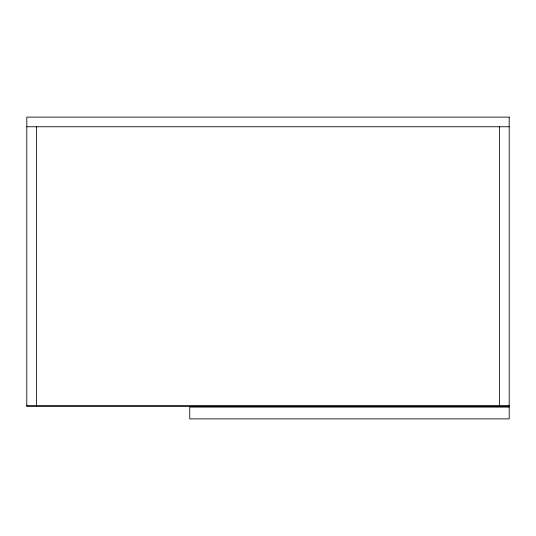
<?xml version="1.0" encoding="UTF-8"?>
<svg xmlns="http://www.w3.org/2000/svg" width="536" height="536" viewBox="0 0 536 536"><rect width="100%" height="100%" fill="white"/><g stroke="black" fill="none" stroke-linecap="round" stroke-linejoin="round"><path stroke-width="0.8" d="M26.8 126.764L509.2 126.764M26.8 405.484L509.2 405.484M499.552 126.764L499.552 406.556M36.448 126.764L36.448 406.556M509.2 117.116L26.8 117.116L26.8 406.556L509.2 406.556L509.2 117.116M509.2 407.092L189.744 407.092L189.744 418.884L509.2 418.884L509.2 407.092"/></g></svg>
